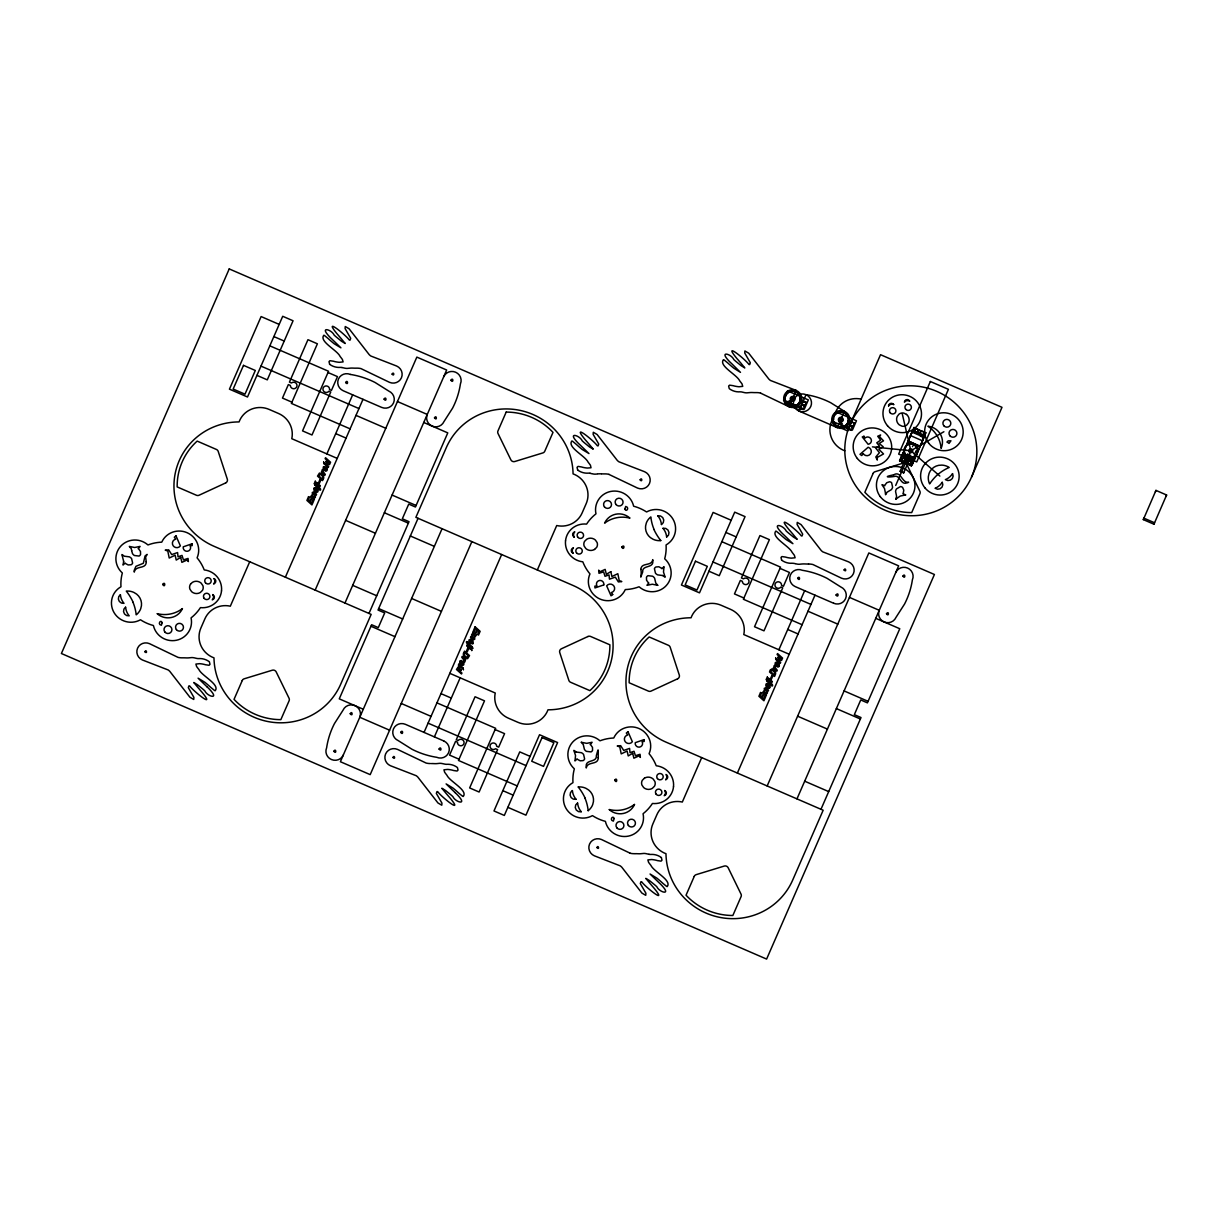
<?xml version="1.0" encoding="UTF-8"?>
<svg xmlns="http://www.w3.org/2000/svg" width="1228" height="1228" viewBox="0 0 1228 1228"><rect width="100%" height="100%" fill="white"/><g stroke="black" fill="none" stroke-linecap="round" stroke-linejoin="round"><path stroke-width="1.5" d="M322.166 471.613L321.229 472.166L324.821 475.374L325.251 474.392L322.734 471.091M804.14 405.332L803.25 404.749M851.204 426.822L851.633 425.517L852.969 426.607L854.442 423.184L851.495 421.91L854.442 423.184M851.219 426.484L851.572 425.533M907.63 453.884L907.584 454.514M910.823 455.419L910.332 455.204M914.323 454.16L914.553 454.13M915.643 452.272L915.09 452.932M916.211 450.753L915.72 451.474M802.882 405.44L804.662 406.084L803.711 406.13M460.116 670.35L457.906 668.477M464.337 660.557L461.789 657.348L462.219 656.351L465.811 659.574L464.875 660.111M851.403 422.156L848.333 420.176M326.955 461.298L329.135 463.248M778.951 657.149L781.131 659.098M784.37 401.065L803.189 409.507L804.662 406.084M787.332 402.354L786.565 404.442L799.566 410.075L800.334 407.988L803.189 409.507M800.011 399.883L806.213 402.569L800.195 399.315M835.378 423.445L832.507 421.925M835.47 423.199L834.702 425.287L847.704 430.921L848.456 428.833L851.326 430.368L843.498 426.976M851.971 426.945L851.25 426.53L852.048 426.899M852.969 426.607L852.278 425.794M899.587 460.761L902.135 461.866L899.587 460.761L901.72 455.834L913.54 460.945L911.406 465.888L909.027 464.384A1.934 1.888 20 0 0 911.022 462.066A1.934 1.888 20 0 0 908.167 460.838A1.934 1.888 20 0 0 907.845 463.862L903.424 462.066L907.692 464.276M924.177 436.447L922.289 440.714L910.47 435.587L912.358 431.335L924.177 436.447L922.52 440.99L912.174 464.691L900.354 459.579L912.742 430.291L924.546 435.403M912.358 431.335L900.354 459.579M916.518 428.91L914.077 427.498L916.472 429.017A1.934 1.888 20 0 0 914.476 431.32A1.934 1.888 20 0 0 917.316 432.548A1.934 1.888 20 0 0 917.654 429.524L922.028 431.412A1.934 1.888 20 0 0 920.033 433.73A1.934 1.888 20 0 0 922.873 434.958A1.934 1.888 20 0 0 923.21 431.934L925.789 432.931L923.364 431.519M900.139 471.26L903.685 472.795L900.139 471.26L904.852 460.377L908.229 462.419M911.406 465.888L908.981 464.476M912.174 464.691L925.897 432.624M1143.314 519.613L1143.851 518.139L1154.489 522.744L1153.952 524.218L1143.314 519.613L1155.962 490.386L1166.6 495.007L1166.063 496.465M1155.425 491.86L1155.962 490.386M774.73 666.942L777.247 670.242L776.817 671.225L773.226 668.017L774.147 667.464M249.714 561.749L230.327 606.187A22.595 22.135 20 0 0 204.892 618.835L200.855 628.091A22.595 22.135 20 0 0 213.979 657.855A66.189 64.808 20 0 0 267.213 721.404A66.189 64.808 20 0 0 340.724 684.149L371.163 614.384L214.056 546.306A66.189 64.808 20 0 1 175.205 473.455A66.189 64.808 20 0 1 239.061 421.925A22.595 22.135 20 0 1 269.132 409.415L278.587 413.514A22.595 22.135 20 0 1 291.788 438.703L337.224 458.397M326.878 453.915L352.651 394.848M323.348 478.766L322.534 480.624L317.515 476.111L319.449 473.041L322.427 474.837M285.372 577.206L362.997 399.315M315.166 590.115L416.845 357.102L446.654 370.012L344.976 603.025M368.983 613.432L409.016 521.7L402.339 518.799L408.74 504.109L415.432 507.01L447.775 432.885L423.752 422.478M418.057 518.293L378.024 610.04L384.702 612.925L378.301 627.615L371.623 624.73L339.266 698.855L363.288 709.247M442.065 528.7L340.386 761.713L370.196 774.638L471.874 541.609M424.044 732.41L501.669 554.534M466.609 641.645L467.653 641.784M463.693 652.974L464.506 651.116L469.526 655.614L467.592 658.684L464.614 656.888A3.561 3.5 20 0 1 463.585 652.928M434.39 736.892L460.162 677.825M537.327 569.976L556.714 525.538A22.595 22.135 20 0 0 582.149 512.89L586.186 503.634A22.595 22.135 20 0 0 573.062 473.87A66.189 64.808 20 0 0 519.828 410.336A66.189 64.808 20 0 0 446.317 447.591L415.878 517.356L572.985 585.434A66.189 64.808 20 0 1 611.836 658.269A66.189 64.808 20 0 1 547.98 709.815A22.595 22.135 20 0 1 517.909 722.31L508.453 718.211A22.595 22.135 20 0 1 495.252 693.022L449.832 673.343M803.358 401.049L800.242 408.233L800.671 407.082L795.805 404.964M804.831 405.747L806.305 402.324M844.803 450.799A22.595 22.135 20 0 1 831.694 421.035L835.731 411.779A22.595 22.135 20 0 1 861.15 399.131M832.415 422.171L833.889 418.748M701.71 757.599L682.323 802.037A22.595 22.135 20 0 0 656.888 814.701L652.851 823.942A22.595 22.135 20 0 0 665.975 853.706A66.189 64.808 20 0 0 719.209 917.255A66.189 64.808 20 0 0 792.72 880L823.159 810.234L666.052 742.157A66.189 64.808 20 0 1 627.201 669.306A66.189 64.808 20 0 1 691.057 617.776A22.595 22.135 20 0 1 721.128 605.266L730.583 609.364A22.595 22.135 20 0 1 743.784 634.554L789.205 654.248M850.098 424.458L880.537 354.692L1001.987 407.312L971.548 477.078A66.189 64.808 20 0 1 858.019 489.066A66.189 64.808 20 0 1 902.918 386.16A66.189 64.808 20 0 1 971.548 477.078M851.587 421.572L848.379 429.079L848.809 427.943L839.062 423.706M851.326 430.368L852.8 426.945M778.874 649.765L804.647 590.699M737.368 773.057L814.993 595.166M911.959 432.44L914.077 427.498M902.242 461.559L902.288 461.452A1.934 1.888 20 0 1 902.611 458.428A1.934 1.888 20 0 1 905.466 459.671A1.934 1.888 20 0 1 903.47 461.974L903.317 462.373M916.579 428.71L916.625 428.603A1.934 1.888 20 0 0 914.584 431.013A1.934 1.888 20 0 0 917.439 432.241A1.934 1.888 20 0 0 917.761 429.217M902.135 461.866L902.181 461.759A1.934 1.888 20 0 1 902.503 458.735A1.934 1.888 20 0 1 905.358 459.978A1.934 1.888 20 0 1 903.363 462.281M895.688 485.459L910.823 450.768L943.902 431.734M903.685 472.795L908.398 461.928M767.162 785.966L868.841 552.953L898.65 565.862L796.972 798.875M909.027 464.384L908.874 464.783A1.934 1.888 20 0 0 910.915 462.373A1.934 1.888 20 0 0 908.06 461.145A1.934 1.888 20 0 0 907.738 464.169M820.979 809.283L861.012 717.551L854.335 714.65L860.736 699.96L867.413 702.861L899.771 628.736L875.748 618.329M1153.952 524.218L1166.6 495.007M314.23 488.084L315.381 487.424L317.008 488.514A2.824 2.778 20 0 1 317.76 491.937L316.41 492.535L314.89 491.446A2.824 2.763 20 0 1 314.153 488.038M472.734 643.764L470.048 643.211A2.824 2.778 20 0 1 469.28 639.788M775.513 662.644L776.664 661.984L778.291 663.074A2.824 2.778 20 0 1 779.043 666.497M469.372 639.834L470.524 639.174L472.151 640.279A2.824 2.763 20 0 1 472.887 643.687M460.086 661.124L461.221 660.48L462.849 661.57A2.824 2.763 20 0 1 463.601 664.993L462.265 665.576L460.746 664.501A2.824 2.778 20 0 1 459.993 661.094M778.951 666.451L777.907 667.111L776.188 666.006A2.824 2.763 20 0 1 775.436 662.598M769.664 687.741L768.513 688.401L766.886 687.312A2.824 2.763 20 0 1 766.149 683.889L767.362 683.275L768.989 684.38A2.824 2.778 20 0 1 769.756 687.787M912.542 446.67L912.665 446.102M909.334 454.759L909.227 454.59M910.101 455.741L910.24 455.987M895.826 499.182L900.231 496.066L905.604 494.93M905.681 449.97L905.865 450.569M909.104 454.529L908.766 455.342M594.567 549.453L596.701 547.289A5.802 5.679 20 0 0 597.1 542.53L595.365 539.998A7.23 7.076 20 0 0 586.723 539.215L584.574 541.348A5.802 5.679 20 0 0 584.175 546.107L585.925 548.64A7.23 7.076 20 0 0 594.552 549.423M644.47 778.138L642.336 780.287A5.802 5.679 20 0 0 641.937 785.06L643.672 787.578A7.23 7.076 20 0 0 652.314 788.376L654.463 786.242A5.802 5.679 20 0 0 654.862 781.468L653.112 778.951A7.23 7.076 20 0 0 644.485 778.153M803.173 404.994L804.186 405.01M213.887 583.837L213.672 583.883A4.144 4.052 20 0 0 214.01 578.618M665.883 779.688L665.668 779.734A4.144 4.052 20 0 0 666.006 774.469A2.778 2.717 20 0 1 665.837 779.58M596.808 474.039L595.442 474.146A9.256 9.056 20 0 1 594.03 474.1L593.155 473.962A28.781 28.183 20 0 1 591.973 473.716M431.35 763.57L431.611 763.57A32.496 31.821 20 0 1 432.701 763.57L434.574 763.647A20.661 20.231 20 0 0 437.475 763.555L439.639 763.325A9.256 9.056 20 0 1 441.052 763.371L441.926 763.509A28.781 28.183 20 0 1 443.108 763.755L445.073 764.184A15.289 14.966 20 0 0 447.268 764.323M635.29 853.675L635.567 853.675A32.496 31.821 20 0 1 636.657 853.69L638.529 853.767A20.661 20.231 20 0 0 641.43 853.66L643.595 853.445A9.256 9.056 20 0 1 645.007 853.475L645.882 853.614A28.781 28.183 20 0 1 647.064 853.874L649.029 854.304M808.531 564.005L807.425 564.02A32.496 31.821 20 0 1 806.335 564.005L804.463 563.928A20.661 20.231 20 0 0 801.562 564.036L799.397 564.251A9.256 9.056 20 0 1 797.985 564.205L797.11 564.082A28.781 28.183 20 0 1 795.928 563.821M634.738 853.675L634.462 853.675A16.9 16.547 20 0 1 630.041 853.23M601.843 473.87L602.38 473.885A32.496 31.821 20 0 0 603.47 473.901L604.575 473.901A16.9 16.547 20 0 1 608.996 474.346M601.306 473.854L600.507 473.824A20.661 20.231 20 0 0 597.606 473.916M872.433 446.869L910.823 450.768L939.865 476.096M341.967 367.54L343.932 367.97A28.781 28.183 20 0 0 345.114 368.231L345.989 368.354A9.256 9.056 20 0 0 347.401 368.4L349.566 368.2A20.661 20.231 20 0 1 352.467 368.078L354.339 368.154A32.496 31.821 20 0 0 355.429 368.17L356.534 368.154A16.9 16.547 20 0 1 360.955 368.6L389.537 382.353A9.087 8.903 20 0 0 401.433 377.794A9.087 8.903 20 0 0 396.644 366.036L370.825 356.013A13.431 13.155 20 0 1 369.183 354.616L349.09 328.766L345.252 326.525L345.099 328.597L350.701 338.329L350.057 340.11A2.042 1.996 20 0 1 349.305 340.018C345.682 334.891 321.828 315.55 337.577 334.446A28.413 27.814 20 0 1 338.56 335.536L339.742 336.933A43.701 42.796 20 0 0 340.801 338.145L345.191 343.487L341.445 341.215A71.777 70.288 20 0 0 339.91 339.941L336.487 337.163A66.926 65.544 20 0 1 334.185 335.137C331.882 329.841 320.631 326.356 327.584 334.553A44.53 43.609 20 0 0 332.005 339.174L340.923 347.831L334.169 343.733A139.455 136.554 20 0 1 331.222 341.261L330.347 340.509A96.014 94.019 20 0 1 328.26 338.621L324.453 335.49A3.131 3.055 20 0 0 323.778 335.275C318.866 341.507 337.362 350.18 340.141 356.519A70.549 69.075 20 0 1 342.412 359.482L343.103 361.907L339.404 362.306A31.575 30.93 20 0 1 336.641 361.968L335.213 361.692A18.067 17.699 20 0 1 333.617 361.247L330.056 360.725A1.765 1.735 20 0 0 329.457 361.139A8.703 8.535 20 0 0 328.997 361.692L329.641 364.225M590.008 473.287L591.389 473.578M795.345 563.683L793.963 563.391A15.289 14.966 20 0 0 791.768 563.253M760.562 393.113L789.159 406.79L796.281 390.473L770.447 380.465A13.431 13.155 20 0 1 768.82 379.053L748.727 353.203L744.874 350.962L744.736 353.035L750.339 362.767L749.679 364.562A2.042 1.996 20 0 1 748.942 364.455C745.258 359.236 721.481 340.049 737.199 358.883A28.413 27.814 20 0 1 738.197 359.973L739.363 361.37A43.701 42.796 20 0 0 740.438 362.582L744.813 367.924L741.083 365.652A71.777 70.288 20 0 0 739.548 364.394L736.125 361.6A66.926 65.544 20 0 1 733.822 359.574C731.52 354.278 720.253 350.794 727.206 359.006A44.53 43.609 20 0 0 731.642 363.611L740.484 372.36L733.807 368.17A139.455 136.554 20 0 1 730.86 365.698L729.985 364.946A96.014 94.019 20 0 1 727.897 363.058L724.09 359.927A3.131 3.055 20 0 0 723.415 359.712C718.426 365.867 737.061 374.678 739.778 380.972A70.549 69.075 20 0 1 742.034 383.919L742.74 386.359L739.041 386.759A31.575 30.93 20 0 1 736.278 386.406L734.851 386.129A18.067 17.699 20 0 1 733.239 385.699L729.678 385.162A1.765 1.735 20 0 0 729.094 385.577A8.703 8.535 20 0 0 728.634 386.129L729.279 388.662A15.611 15.289 20 0 0 738.673 391.885L739.394 391.824A15.289 14.966 20 0 1 741.605 391.947L743.569 392.407A28.781 28.183 20 0 0 744.736 392.668L745.626 392.791A9.256 9.056 20 0 0 747.038 392.837L749.187 392.638A20.661 20.231 20 0 1 752.104 392.515L753.961 392.592A32.496 31.821 20 0 0 755.051 392.607L756.172 392.607A16.9 16.547 20 0 1 760.577 393.052M608.981 474.422L637.578 488.084A9.087 8.903 20 0 0 649.474 483.54A9.087 8.903 20 0 0 644.685 471.767L618.851 461.759A13.431 13.155 20 0 1 617.224 460.346L597.13 434.512L593.293 432.256L593.139 434.344L598.742 444.06L598.097 445.856A2.042 1.996 20 0 1 597.345 445.764C593.677 440.545 569.884 421.357 585.618 440.177A28.413 27.814 20 0 1 586.6 441.282L587.782 442.663A43.701 42.796 20 0 0 588.841 443.876L593.262 449.156L589.486 446.946A71.777 70.288 20 0 0 587.951 445.687L584.528 442.909A66.926 65.544 20 0 1 582.226 440.867C579.923 435.587 568.656 432.102 575.625 440.299A44.53 43.609 20 0 0 580.046 444.904L588.964 453.562L582.21 449.479A139.455 136.554 20 0 1 579.263 447.007L578.388 446.24A96.014 94.019 20 0 1 576.3 444.352L572.494 441.22A3.131 3.055 20 0 0 571.818 441.021C566.952 447.268 585.372 455.91 588.181 462.265A70.549 69.075 20 0 1 590.438 465.228L591.021 467.761L587.444 468.052A31.575 30.93 20 0 1 584.681 467.714L583.254 467.438A18.067 17.699 20 0 1 581.658 466.993L578.204 466.41A1.765 1.735 20 0 0 577.498 466.87A8.703 8.535 20 0 0 577.037 467.438L577.682 469.956M630.056 853.168L601.459 839.491A9.087 8.903 20 0 0 589.563 844.035A9.087 8.903 20 0 0 594.352 855.809L620.171 865.832A13.431 13.155 20 0 1 621.813 867.229L641.906 893.078L645.744 895.319L645.897 893.247L640.295 883.515L640.939 881.735A2.042 1.996 20 0 1 641.691 881.827C645.314 886.954 669.168 906.279 653.419 887.399A28.413 27.814 20 0 1 652.436 886.309L651.254 884.912A43.701 42.796 20 0 0 650.195 883.7L645.805 878.358L649.551 880.63A71.777 70.288 20 0 0 651.086 881.888L654.509 884.682A66.926 65.544 20 0 1 656.811 886.708C659.114 892.004 670.365 895.488 663.412 887.276A44.53 43.609 20 0 0 658.991 882.671L650.072 874.014L656.826 878.112A139.455 136.554 20 0 1 659.774 880.583L660.649 881.336A96.014 94.019 20 0 1 662.736 883.224L666.543 886.355A3.131 3.055 20 0 0 667.218 886.57C672.207 880.415 653.572 871.604 650.855 865.31A70.549 69.075 20 0 1 648.584 862.363L647.877 859.922L651.592 859.523A31.575 30.93 20 0 1 654.34 859.876L655.783 860.153A18.067 17.699 20 0 1 657.379 860.598L660.94 861.12A1.765 1.735 20 0 0 661.539 860.705A8.703 8.535 20 0 0 661.999 860.153L661.355 857.62M657.717 585.326L652.344 584.221L646.956 585.311A12.096 11.85 20 0 1 648.891 583.1A6.401 6.263 20 0 1 648.2 582.579L646.557 580.23L646.465 577.375A3.177 3.116 20 0 1 648.016 575.671L652.636 576.224A6.324 6.186 20 0 1 654.616 578.204L655.813 583.208A9.486 9.287 20 0 1 657.701 585.295M581.32 742.265L586.692 743.354L592.08 742.265A12.096 11.85 20 0 1 590.146 744.475A6.401 6.263 20 0 1 590.837 745.012L592.479 747.361L592.571 750.201A3.177 3.116 20 0 1 591.021 751.904L586.401 751.352A6.324 6.186 20 0 1 584.421 749.372L583.223 744.368A9.486 9.287 20 0 1 581.335 742.28M574.059 537.05L574.259 537.143A4.144 4.052 20 0 1 574.811 531.893A2.778 2.717 20 0 0 574.121 536.958M212.981 594.674L212.782 594.598A4.144 4.052 20 0 1 212.244 599.832A2.778 2.717 20 0 0 212.92 594.782M917.7 429.432L922.075 431.32M912.066 432.133L923.886 437.245M920.401 436.094L923.778 437.552M835.731 411.779L856.469 420.759L852.432 430.015L831.694 421.035M787.67 401.449L790.924 402.861M902.396 453.992L914.215 459.103M902.15 454.667L913.97 459.779M901.613 456.141L913.432 461.252M279.186 324.407L261.119 316.563L229.436 389.169L247.503 396.997L282.716 316.287L293.062 320.769L267.29 379.851L256.944 375.369M731.182 520.258L713.1 512.414L681.433 585.019L699.499 592.848L734.712 512.153L745.058 516.62L719.27 575.702L708.94 571.22M273.875 336.579L284.205 341.062M725.871 532.43L736.201 536.912M269.838 345.836L328.551 371.27L302.548 430.89L311.989 434.988L330.746 392.024L328.904 391.225A3.331 3.254 20 0 1 323.486 390.964A3.331 3.254 20 0 1 325.466 386.022A3.331 3.254 20 0 1 329.564 389.568L331.453 390.397L337.47 376.612L328.014 372.514M721.834 541.686L780.548 567.121L754.529 626.74L763.985 630.839L782.743 587.874L780.901 587.076A3.331 3.254 20 0 1 775.482 586.815A3.331 3.254 20 0 1 777.462 581.872A3.331 3.254 20 0 1 781.561 585.434L783.449 586.247L789.45 572.463L780.01 568.364M397.458 401.541L427.267 414.45M849.454 597.391L879.248 610.301M260.981 366.113L358.96 408.571M712.977 561.963L810.956 604.422M355.997 415.371L385.792 428.28M807.978 611.222L837.788 624.131M291.926 402.17L282.471 398.072L288.365 384.579L290.361 385.438A3.331 3.254 20 0 0 294.474 388.662A3.331 3.254 20 0 0 296.623 384.011A3.331 3.254 20 0 0 291.481 382.998L289.44 382.108L307.952 339.695L317.392 343.794L291.389 403.413L350.103 428.848M743.922 598.021L734.467 593.922L740.361 580.43L742.357 581.289A3.331 3.254 20 0 0 746.471 584.513A3.331 3.254 20 0 0 748.619 579.862A3.331 3.254 20 0 0 743.477 578.849L741.436 577.958L759.932 535.561L769.388 539.645L743.385 599.264L802.099 624.714M335.735 433.622L346.066 438.104M787.731 629.473L798.062 633.955M392.085 495.068L416.092 505.476M844.081 690.919L868.089 701.326M384.364 512.751L408.371 523.159M836.36 708.602L860.367 719.009M410.336 535.976L434.359 546.383M345.621 520.35L375.415 533.259M797.617 716.2L827.411 729.11M411.626 598.466L441.42 611.375M352.682 585.342L376.704 595.749M804.678 781.192L828.7 791.6M378.669 608.566L402.677 618.973M370.948 626.249L394.955 636.657M440.975 693.62L451.305 698.103M436.938 702.876L495.651 728.311L469.649 787.931L479.104 792.029L497.601 749.617L495.559 748.727A3.331 3.254 20 0 1 490.417 747.729A3.331 3.254 20 0 1 492.566 743.063A3.331 3.254 20 0 1 496.68 746.302L498.675 747.161L504.57 733.653L495.114 729.57M530.097 756.371L519.751 751.889L493.978 810.956L504.324 815.438L539.537 734.728L557.604 742.572L525.937 815.162L507.855 807.333M401.249 703.46L431.043 716.369M428.081 723.154L526.06 765.612M459.026 759.211L449.571 755.113L455.588 741.344L457.476 742.157A3.331 3.254 20 0 0 461.574 745.703A3.331 3.254 20 0 0 463.555 740.776A3.331 3.254 20 0 0 458.136 740.515L456.294 739.716L475.052 696.752L484.507 700.85L458.489 760.454L517.203 785.905M359.789 717.275L389.583 730.199M502.835 790.663L513.166 795.145M779.78 656.919L781.023 658.085M327.784 461.068L329.027 462.235M459.257 670.657L458.029 669.521M906.525 414.404L903.747 413.069A5.802 5.679 20 0 0 899.019 414.143L897.161 416.538A7.23 7.076 20 0 0 899.249 424.842L902.027 426.193A5.802 5.679 20 0 0 906.74 425.118L908.597 422.724A7.23 7.076 20 0 0 906.51 414.419M774.116 671.762L771.921 670.089L770.708 671.731L774.147 674.817L774.53 673.942A1.98 1.934 20 0 0 774.193 671.701M771.384 684.932L767.408 681.371L767.822 680.419L771.905 684.088A1.704 1.673 20 0 1 772.504 685.961L771.384 685.807M319.387 489.082L315.412 485.52L315.826 484.569L319.925 488.237A1.704 1.673 20 0 1 320.508 490.11L319.387 489.957M467.653 642.643L471.629 646.22L471.214 647.156L467.131 643.487A1.704 1.673 20 0 1 466.533 641.615M455.035 792.551L446.117 783.909L452.871 787.992A139.455 136.554 20 0 1 455.818 790.464L456.693 791.231A96.014 94.019 20 0 1 458.781 793.119L462.588 796.251A3.131 3.055 20 0 0 463.263 796.45C468.252 790.31 449.617 781.499 446.9 775.206A70.549 69.075 20 0 1 444.643 772.243L443.937 769.818L447.637 769.419A31.575 30.93 20 0 1 450.4 769.756L451.827 770.033A18.067 17.699 20 0 1 453.424 770.478L456.985 771.015A1.765 1.735 20 0 0 457.584 770.601A8.703 8.535 20 0 0 458.044 770.033L457.399 767.515A15.611 15.289 20 0 0 448.005 764.276M206.995 686.805L198.076 678.163L204.83 682.261A139.455 136.554 20 0 1 207.778 684.733L208.653 685.485A96.014 94.019 20 0 1 210.74 687.373L214.547 690.504A3.131 3.055 20 0 0 215.222 690.719C220.211 684.564 201.576 675.753 198.859 669.46A70.549 69.075 20 0 1 196.603 666.512L195.897 664.072L199.596 663.673A31.575 30.93 20 0 1 202.359 664.01L203.787 664.302A18.067 17.699 20 0 1 205.383 664.732L208.96 665.269A1.765 1.735 20 0 0 209.543 664.855A8.703 8.535 20 0 0 210.003 664.287L209.359 661.769A15.611 15.289 20 0 0 199.964 658.546L199.228 658.607A15.289 14.966 20 0 1 197.033 658.484L195.068 658.024A28.781 28.183 20 0 0 193.886 657.763L193.011 657.64A9.256 9.056 20 0 0 191.599 657.594L189.434 657.794A20.661 20.231 20 0 1 186.533 657.916L184.66 657.84A32.496 31.821 20 0 0 183.571 657.824L182.465 657.824A16.9 16.547 20 0 1 178.045 657.379L149.463 643.641A9.087 8.903 20 0 0 137.567 648.184A9.087 8.903 20 0 0 142.356 659.958L168.19 669.966A13.431 13.155 20 0 1 169.817 671.378L189.91 697.228L193.748 699.469L193.901 697.397L188.298 687.665L188.943 685.869A2.042 1.996 20 0 1 189.695 685.976C193.364 691.195 217.156 710.367 201.438 691.548A28.413 27.814 20 0 1 200.44 690.458L199.258 689.061A43.701 42.796 20 0 0 198.199 687.849L193.809 682.507L197.554 684.779A71.777 70.288 20 0 0 199.089 686.038L202.513 688.831A66.926 65.544 20 0 1 204.815 690.857C207.118 696.153 218.384 699.638 211.416 691.425A44.53 43.609 20 0 0 206.995 686.82M662.828 575.548L657.655 574.873A6.324 6.186 20 0 1 655.46 573.154L654.417 568.687A3.177 3.116 20 0 1 655.967 566.983L658.853 566.768L661.401 568.134A6.401 6.263 20 0 1 662.015 568.764A12.096 11.85 20 0 1 664.041 566.661L663.488 572.033L665.162 577.175A9.486 9.287 20 0 1 662.859 575.518M576.208 752.043L581.381 752.703A6.324 6.186 20 0 1 583.576 754.437L584.62 758.904A3.177 3.116 20 0 1 583.07 760.608L580.184 760.807L577.636 759.441A6.401 6.263 20 0 1 577.022 758.812A12.096 11.85 20 0 1 574.98 760.93L575.548 755.542L573.875 750.4A9.486 9.287 20 0 1 576.178 752.058M781.637 560.075L780.993 557.543A8.703 8.535 20 0 1 781.453 556.99A1.765 1.735 20 0 1 782.036 556.576L785.613 557.098A18.067 17.699 20 0 0 787.209 557.543L788.637 557.819A31.575 30.93 20 0 0 791.4 558.157L795.099 557.773L794.393 555.332A70.549 69.075 20 0 0 792.137 552.385C789.42 546.092 770.785 537.281 775.774 531.125A3.131 3.055 20 0 1 776.449 531.34L780.256 534.472A96.014 94.019 20 0 0 782.343 536.36L783.218 537.112A139.455 136.554 20 0 0 786.166 539.583L792.92 543.682L784.001 535.024A44.53 43.609 20 0 1 779.565 530.419C772.627 522.207 783.878 525.707 786.181 530.987A66.926 65.544 20 0 0 788.483 533.013L791.906 535.792A71.777 70.288 20 0 1 793.441 537.066L797.187 539.338L792.797 533.996A43.701 42.796 20 0 1 791.738 532.783L790.556 531.386A28.413 27.814 20 0 0 789.558 530.296C773.84 511.462 797.632 530.649 801.301 535.869A2.042 1.996 20 0 0 802.053 535.961L802.698 534.18L797.095 524.448L797.248 522.376L801.086 524.617L821.179 550.466A13.431 13.155 20 0 0 822.806 551.863L848.64 561.887A9.087 8.903 20 0 1 853.429 573.66A9.087 8.903 20 0 1 841.533 578.204L812.936 564.527A16.9 16.547 20 0 0 808.531 564.036M893.662 404.411L893.769 404.595A4.144 4.052 20 0 0 888.596 405.885M774.714 665.346L775.144 666.558M463.892 661.032L464.322 662.23M322.718 469.495L323.164 470.708M902.227 413.683L910.823 450.768M588.197 810.695L587.844 808.193A45.375 44.423 20 0 0 584.989 798.139M923.318 431.627A1.934 1.888 20 0 1 922.995 434.651A1.934 1.888 20 0 1 920.14 433.423A1.934 1.888 20 0 1 922.136 431.12M841.901 423.721A3.546 3.469 20 0 1 839.261 423.798M841.84 423.322A3.546 3.469 20 0 1 839.246 423.215M790.08 402.339A3.546 3.469 20 0 1 789.036 400.927M790.264 401.848A3.546 3.469 20 0 1 789.558 401.08M942.152 482.343A15.411 15.089 20 0 1 935.091 488.284A4.881 4.774 20 0 0 942.26 482.282M952.467 473.686A15.411 15.089 20 0 1 945.391 479.626A4.881 4.774 20 0 0 952.575 473.624M938.161 474.269A45.375 44.423 20 0 1 946.895 468.528L949.198 467.454A14.598 14.291 20 0 0 941.876 465.105L938.652 465.335A12.986 12.71 20 0 0 929.089 473.348L928.368 476.449A14.598 14.291 20 0 0 929.611 483.924A54.984 53.848 20 0 1 938.069 474.177M941.108 448.082A29.595 28.981 20 0 0 927.907 426.208A15.949 15.611 20 0 1 941.201 448.128M888.55 405.915A2.778 2.717 20 0 1 893.57 404.472M905.604 494.945A12.096 11.85 20 0 0 902.902 493.671A6.401 6.263 20 0 0 903.286 492.919L903.777 490.125L902.626 487.501A3.177 3.116 20 0 0 900.462 486.564L896.501 488.897A6.324 6.186 20 0 0 895.565 491.476L896.64 496.511A9.486 9.287 20 0 0 895.841 499.167M879.309 610.178A9.087 8.903 20 0 0 884.083 621.936A9.087 8.903 20 0 0 895.98 617.392L904.56 604.038A81.033 79.344 20 0 0 912.389 579.831A9.087 8.903 20 0 0 907.599 568.057A9.087 8.903 20 0 0 895.703 572.601M791.032 563.299A15.611 15.289 20 0 1 781.591 560.137M661.401 857.558A15.611 15.289 20 0 0 651.961 854.396L651.224 854.458A15.289 14.966 20 0 1 649.013 854.335M664.747 790.464A4.144 4.052 20 0 1 664.225 795.683A2.778 2.717 20 0 0 664.916 790.632M634.431 804.447A29.595 28.981 20 0 1 609.334 809.528M634.538 804.478A15.949 15.611 20 0 1 609.257 809.62M578.234 786.995A54.984 53.848 20 0 1 585.111 798.093M588.181 810.68A14.598 14.291 20 0 0 592.694 804.632L593.446 801.546A12.986 12.71 20 0 0 588.642 789.988L585.863 788.284A14.598 14.291 20 0 0 578.296 786.964M581.197 811.677A15.411 15.089 20 0 1 577.62 803.112M581.212 811.8A4.881 4.774 20 0 1 577.559 803.005M575.993 799.198A15.411 15.089 20 0 1 572.417 790.648M576.009 799.321A4.881 4.774 20 0 1 572.355 790.54M359.727 717.413A9.087 8.903 20 0 0 354.953 705.639A9.087 8.903 20 0 0 343.042 710.183L334.476 723.553A81.033 79.344 20 0 0 326.633 747.76A9.087 8.903 20 0 0 331.437 759.533A9.087 8.903 20 0 0 343.333 754.99M455.035 792.567A44.53 43.609 20 0 1 459.472 797.172C466.41 805.384 455.158 801.884 452.856 796.604A66.926 65.544 20 0 0 450.553 794.562L447.13 791.784A71.777 70.288 20 0 1 445.595 790.525L441.85 788.238L446.24 793.595A43.701 42.796 20 0 1 447.299 794.808L448.481 796.189A28.413 27.814 20 0 0 449.479 797.294C465.105 816.037 441.451 796.972 437.736 791.707A2.042 1.996 20 0 0 436.984 791.615L436.339 793.411L441.942 803.127L441.788 805.215L437.951 802.958L417.858 777.124A13.431 13.155 20 0 0 416.231 775.712L390.397 765.704A9.087 8.903 20 0 1 385.607 753.931A9.087 8.903 20 0 1 397.504 749.387L426.101 763.048A16.9 16.547 20 0 0 430.506 763.54M577.636 470.017A15.611 15.289 20 0 0 587.076 473.194L587.813 473.133A15.289 14.966 20 0 1 590.008 473.24M573.031 553.107A4.144 4.052 20 0 1 573.384 547.872M573.062 553.137A2.763 2.702 20 0 1 573.399 547.949M654.048 529.437A45.375 44.423 20 0 1 651.178 519.398L650.84 516.896A14.598 14.291 20 0 0 646.342 522.944L645.59 526.044A12.986 12.71 20 0 0 650.395 537.603L653.158 539.292A14.598 14.291 20 0 0 660.741 540.612M660.802 540.581A54.984 53.848 20 0 1 653.925 529.498M657.84 515.898A15.411 15.089 20 0 1 661.416 524.463M657.824 515.791A4.881 4.774 20 0 1 661.478 524.571M663.043 528.378A15.411 15.089 20 0 1 666.62 536.943M663.028 528.255A4.881 4.774 20 0 1 666.681 537.05M427.313 414.327A9.087 8.903 20 0 0 432.102 426.085A9.087 8.903 20 0 0 443.999 421.542L452.564 408.187A81.033 79.344 20 0 0 460.408 383.98A9.087 8.903 20 0 0 455.603 372.207A9.087 8.903 20 0 0 443.707 376.75M350.379 374.448A9.087 8.903 20 0 0 338.467 378.991A9.087 8.903 20 0 0 343.257 390.765L381.662 407.404A9.087 8.903 20 0 0 393.559 402.861A9.087 8.903 20 0 0 388.785 391.087L375.077 382.476A81.033 79.344 20 0 0 350.379 374.433M329.595 364.286A15.611 15.289 20 0 0 339.035 367.448L339.772 367.387A15.289 14.966 20 0 1 341.983 367.51M213.994 578.572A2.778 2.717 20 0 1 213.856 583.73M157.338 613.678A29.595 28.981 20 0 0 182.435 608.581A15.949 15.611 20 0 1 157.261 613.77M132.992 602.288A45.375 44.423 20 0 1 135.863 612.342L136.201 614.844A14.598 14.291 20 0 0 140.698 608.781L141.45 605.696A12.986 12.71 20 0 0 136.646 594.137L133.883 592.433A14.598 14.291 20 0 0 126.3 591.113A54.984 53.848 20 0 1 133.115 602.227M125.624 607.261A15.411 15.089 20 0 0 129.201 615.827A4.881 4.774 20 0 1 125.563 607.154M120.421 594.797A15.411 15.089 20 0 0 123.997 603.347A4.881 4.774 20 0 1 120.359 594.69M774.454 667.479A1.612 1.581 20 0 1 774.147 665.637M464.583 660.111A1.612 1.581 20 0 1 464.89 661.938M322.457 471.613A1.612 1.581 20 0 1 322.15 469.787M322.473 474.791A3.561 3.5 20 0 1 323.455 478.797M885.526 493.487L885.526 494.715A9.486 9.287 20 0 0 886.908 492.305L891.344 489.65A6.324 6.186 20 0 0 892.602 487.209L891.62 482.727A3.177 3.116 20 0 0 889.456 481.79L886.739 482.742L885.02 484.999A6.401 6.263 20 0 0 884.728 485.827A12.096 11.85 20 0 0 881.965 484.707L884.513 488.56L885.526 493.487M317.1 490.463C315.274 493.794 313.831 485.398 317.1 490.463M326.402 469.157C324.821 472.534 322.995 464.061 326.402 469.157M460.638 662.521C463.831 667.633 462.603 659.39 460.654 662.475M469.94 641.216C473.056 646.312 472.043 638.115 469.94 641.169M769.096 686.314C767.224 689.614 765.858 681.218 769.096 686.36M778.383 665.008C776.48 668.324 775.175 659.927 778.383 665.069M312.848 493.917L315.473 496.803L315.059 497.739L311.881 495.943L314.414 499.228L314 500.164L310.423 496.956L312.465 494.316L312.28 492.52L313.616 491.937L316.532 494.377L316.118 495.329L313.662 493.195L312.848 493.871M474.192 637.762L473.409 638.545L470.923 636.411L470.508 637.347L473.425 639.788L474.76 639.205L474.591 637.409L476.633 634.769L473.041 631.56L472.626 632.512L475.159 635.782L471.982 633.986L471.567 634.937L474.192 637.808M764.844 689.768L767.469 692.653L767.055 693.605L763.862 691.84L766.41 695.079L765.996 696.015L762.404 692.807L764.445 690.182L764.276 688.371L765.612 687.803L768.528 690.228L768.114 691.18L765.658 689.046L764.844 689.737M877.299 457.399L877.283 460.07L875.81 456.969L879.401 452.671L875.503 447.806L879.463 446.117L876.792 442.801L880.614 440.146L877.698 436.232L880.63 435.019L879.494 436.615L883.515 440.821L879.171 443.431L883.208 446.777L878.864 449.294L883.546 453.946L877.299 457.399M947.202 442.065L949.029 443.431L950.948 440.791L948.108 440.867L947.202 442.065M144.919 651.746C147.744 654.8 146.239 648.261 144.919 651.746M333.832 751.306C336.718 755.082 336.073 747.284 333.832 751.306M345.651 382.537C348.614 386.298 347.693 378.531 345.651 382.537M350.226 713.729C353.096 717.536 352.329 709.723 350.226 713.729M384.057 399.177C386.789 402.938 386.406 395.431 384.088 399.023M392.1 374.126C394.587 377.303 394.065 370.702 392.1 374.064M392.96 757.476C395.662 760.592 394.602 754.023 392.96 757.476M400.666 732.41C403.383 736.201 403.137 728.48 400.666 732.333M434.497 417.858C437.321 421.68 436.585 413.959 434.497 417.858M439.071 749.049C441.942 752.856 441.159 745.043 439.071 749.049M450.891 380.296C453.531 384.103 453.47 376.428 450.906 380.204M596.915 847.596C599.586 850.682 598.512 844.281 596.931 847.458M640.141 479.872C642.49 483.111 642.198 476.449 640.141 479.795M797.647 578.388C800.288 582.195 800.027 574.689 797.663 578.234M836.053 595.043C838.617 598.834 838.847 591.129 836.068 594.951M844.096 569.976C846.798 573.138 845.631 566.507 844.096 569.976M886.493 613.724C888.98 617.623 889.087 609.917 886.493 613.724M902.887 576.147C905.604 579.984 905.251 572.217 902.887 576.147M325.911 461.59L327.769 464.368L329.549 464.583L330.562 462.235L325.543 457.722L325.128 458.673L327.016 460.362L325.911 461.59M461.145 670.074L460.162 671.378L461.928 673.051L461.513 674.003L456.478 669.506L458.259 666.835L461.145 670.074M777.892 657.44L779.765 660.219L781.545 660.434L782.558 658.085L777.524 653.572L777.109 654.524L779.012 656.228L777.907 657.379M162.157 622.642L161.375 625.282C156.938 624.377 161.022 618.805 162.142 622.688M614.138 818.493L613.355 821.133C609.149 820.304 612.757 814.701 614.138 818.462M624.899 509.052C626.142 512.951 630.025 507.225 625.681 506.458L624.899 508.975M146.224 561.718C146.531 569.178 136.554 565.586 134.589 570.943A6.478 6.355 20 0 0 134.343 571.956L134.266 572.094A10.054 9.855 20 0 1 134.22 570.375L135.94 566.308L143.338 563.299L145.073 555.946L147.099 554.381L145.625 557.036L146.224 561.718M598.22 757.569C598.527 765.029 588.55 761.437 586.585 766.794A6.478 6.355 20 0 0 586.339 767.807L586.263 767.945A10.054 9.855 20 0 1 586.201 766.241C585.633 759.058 597.084 762.864 596.347 755.619C598.681 747.284 598.159 748.113 598.22 757.569M640.832 569.393C642.259 575.057 638.79 582.118 642.689 571.972C641.952 564.726 653.388 568.533 652.836 561.349A10.054 9.855 20 0 0 652.774 559.63L652.697 559.784A6.478 6.355 20 0 1 652.452 560.797C650.579 566.154 641.231 562.439 640.832 569.393M123.66 561.365L123.03 565.034A12.096 11.85 20 0 0 125.041 562.977A6.401 6.263 20 0 0 125.64 563.591L128.188 564.957L131.074 564.757A3.177 3.116 20 0 0 132.624 563.053L131.596 558.586A6.324 6.186 20 0 0 129.385 556.852L124.212 556.192A9.486 9.287 20 0 0 121.91 554.565L123.66 561.365M162.679 584.421C165.304 588.887 165.58 580.322 162.679 584.421M621.782 547.074C623.855 551.587 625.359 543.236 621.798 546.982M614.675 780.271C617.484 784.723 617.3 776.065 614.675 780.271M131.657 550.512L132.44 553.521A6.324 6.186 20 0 0 134.405 555.501L139.025 556.054A3.177 3.116 20 0 0 140.575 554.35L140.483 551.51L138.841 549.146A6.401 6.263 20 0 0 138.135 548.609A12.096 11.85 20 0 0 140.069 546.399L134.696 547.504L129.339 546.414A9.486 9.287 20 0 0 131.243 548.502L131.657 550.512M902.687 453.393L914.446 458.689L902.687 453.393M908.121 440.944L919.879 446.24L908.121 440.944M229.222 268.917L61.4 653.511L766.61 959.083L934.416 574.489L229.222 268.917M243.497 365.361L233.166 389.061L244.986 394.173L255.317 370.472L243.497 365.361M308.55 496.649L306.908 500.425L311.927 504.923L313.585 501.147L312.787 500.441L311.559 503.265L310.239 502.099L311.283 499.704L310.5 498.998L309.456 501.377L308.105 500.18L309.349 497.355L308.55 496.649M314.383 483.279L314.798 484.968L314.383 483.279M315.289 481.207L315.703 482.896L315.289 481.207M323.639 462.081L324.054 463.77L323.639 462.081M319.126 474.944L318.712 475.881L322.15 478.966L322.55 478.076A1.98 1.934 20 0 0 322.197 475.85L320.14 474.284L319.157 474.868M316.732 482.497L316.317 483.448L319.894 486.656L320.308 485.72L316.732 482.497M325.067 463.37L324.652 464.322L328.244 467.53L328.659 466.579L325.067 463.37M319.802 479.872L318.605 482.604L319.403 483.31L320.6 480.578L319.802 479.872M242.254 680.527L234.041 699.346A62.966 61.661 20 0 0 280.859 719.639L289.087 700.82A3.224 3.147 20 0 0 289.025 698.21L276.177 671.885A3.224 3.147 20 0 0 272.294 670.212L244.218 678.792A3.224 3.147 20 0 0 242.254 680.527M506.182 412.086L497.969 430.905A3.224 3.147 20 0 0 498.031 433.53L510.879 459.84A3.224 3.147 20 0 0 514.762 461.528L542.822 452.932A3.224 3.147 20 0 0 544.787 451.198L552.999 432.379A62.966 61.661 20 0 0 506.182 412.086M458.796 664.194L458.382 665.146L461.974 668.354L462.388 667.418L458.796 664.194M467.147 645.068L466.732 646.02L470.324 649.228L470.723 648.292L467.147 645.068M475.113 626.802L473.471 630.578L474.254 631.284L475.497 628.46L476.802 629.642L475.758 632.036L476.541 632.742L477.585 630.348L478.935 631.545L477.692 634.369L478.49 635.091L480.133 631.315L475.113 626.802M464.89 652.759L464.506 653.649A1.98 1.934 20 0 0 464.844 655.875L467.116 657.487L468.329 655.844L464.89 652.759M467.638 648.415L466.44 651.147L467.239 651.853L468.436 649.121L467.638 648.415M463.002 667.955L463.401 669.644L463.002 667.955M471.337 648.829L471.752 650.518L471.337 648.829M472.243 646.757L472.657 648.461L472.243 646.757M542.07 737.552L531.724 761.253L543.543 766.379L553.874 742.679L542.07 737.552M695.493 561.211L685.147 584.912L696.967 590.023L707.313 566.323L695.493 561.211M787.609 390.934L783.571 400.174L804.309 409.17L808.346 399.914L787.609 390.934M806.013 394.695L798.891 410.996L837.296 427.651L844.419 411.334L830.711 402.723A81.033 79.344 20 0 0 806.013 394.679M760.546 692.5L758.904 696.276L763.923 700.774L765.566 696.997L764.783 696.291L763.54 699.116L762.235 697.949L763.279 695.555L762.496 694.848L761.452 697.243L760.101 696.03L761.345 693.206L760.546 692.5M766.379 679.13L766.794 680.819L766.379 679.13M767.285 677.058L767.7 678.746L767.285 677.058M770.309 670.104L769.511 671.977L774.53 676.474L775.344 674.617A3.561 3.5 20 0 0 774.469 670.641L771.998 668.876L770.401 669.935M775.635 657.932L776.035 659.62L775.635 657.932M768.713 678.347L768.314 679.299L771.89 682.507L772.305 681.571L768.713 678.347M777.063 659.221L776.649 660.173L780.24 663.381L780.655 662.429L777.063 659.221M771.798 675.722L770.601 678.455L771.399 679.176L772.596 676.428L771.798 675.722M694.25 876.378L686.038 895.212A62.966 61.661 20 0 0 732.855 915.489L741.067 896.67A3.224 3.147 20 0 0 741.006 894.061L728.158 867.735A3.224 3.147 20 0 0 724.274 866.062L696.215 874.643A3.224 3.147 20 0 0 694.25 876.378M873.077 473.471L864.865 492.29A62.966 61.661 20 0 0 911.698 512.583L919.91 493.763A3.224 3.147 20 0 0 919.849 491.139L907.001 464.829A3.224 3.147 20 0 0 903.117 463.14L875.042 471.721A3.224 3.147 20 0 0 873.077 473.471M930.348 381.509L898.666 454.099L916.748 461.928L948.415 389.337L930.348 381.509M323.593 466.671L323.532 466.778A2.824 2.763 20 0 0 324.177 470.155L325.819 471.26L326.97 470.6A2.824 2.778 20 0 0 326.295 467.223L323.593 466.671M190.662 583.929L190.34 584.436A5.802 5.679 20 0 0 189.941 589.21L191.675 591.727A7.23 7.076 20 0 0 200.317 592.51L202.466 590.376A5.802 5.679 20 0 0 202.866 585.618L201.131 583.1A7.23 7.076 20 0 0 192.489 582.302L190.662 583.929M863.207 453.654L861.764 455.527L859.984 454.345L868.15 447.253A4.39 4.298 20 0 1 870.406 454.022A4.39 4.298 20 0 1 863.207 453.654M176.018 535.915L174.33 537.189L175.696 539.153A4.39 4.298 20 0 0 173.163 545.754A4.39 4.298 20 0 0 180.362 545.877L176.018 535.915M612.711 594.536L611.037 595.81L606.678 585.848A4.39 4.298 20 0 1 613.877 585.986A4.39 4.298 20 0 1 611.344 592.571L612.711 594.536M627.999 731.765L626.326 733.039L627.692 735.004A4.39 4.298 20 0 0 625.159 741.605A4.39 4.298 20 0 0 632.359 741.727L627.999 731.765M893.6 474.852C882.763 476.955 888.09 477.431 893.969 476.51C900.324 474.254 900.446 485.643 907.016 482.85A10.054 9.855 20 0 0 908.643 482.282L908.474 482.251A6.478 6.355 20 0 1 907.415 482.328C901.69 481.944 900.815 470.447 893.6 474.852M180.7 557.435L176.233 560.075L175.143 555.209L169.218 558.034L167.791 551.05L165.243 550.159L168.666 549.822L171.72 554.58L177.584 552.554L178.014 556.806L182.02 555.409L183.417 559.861L188.068 558.433L188.36 561.564L187.163 559.983L181.882 562.347L180.7 557.435M610.807 571.649L606.34 574.305L605.158 569.393L599.878 571.757L598.681 570.16L598.972 573.307L603.623 571.88L605.02 576.316L609.027 574.919L609.456 579.171L615.32 577.145L618.375 581.918L621.798 581.565L619.25 580.675L617.822 573.706L611.912 576.515L610.807 571.649M632.681 753.286L628.229 755.941L627.124 751.06L621.214 753.885L619.787 746.916L617.239 746.01L620.662 745.672L623.717 750.431L629.58 748.405L630.01 752.657L634.016 751.275L635.413 755.711L640.064 754.284L640.356 757.415L639.159 755.834L633.878 758.198L632.681 753.286M225.645 482.942L199.074 495.222A3.224 3.147 20 0 1 196.419 495.252L177.17 486.917A62.966 61.661 20 0 1 197.155 441.098L216.404 449.448A3.224 3.147 20 0 1 218.2 451.397L227.303 479.135A3.224 3.147 20 0 1 225.645 482.942M587.966 636.503L561.396 648.783A3.224 3.147 20 0 0 559.753 652.59L568.84 680.327A3.224 3.147 20 0 0 570.636 682.292L589.885 690.627A62.966 61.661 20 0 0 609.871 644.807L590.637 636.472A3.224 3.147 20 0 0 587.966 636.503M677.626 678.792L651.07 691.088A3.224 3.147 20 0 1 648.399 691.103L629.166 682.768A62.966 61.661 20 0 1 649.151 636.964L668.4 645.299A3.224 3.147 20 0 1 670.196 647.248L679.284 675.001A3.224 3.147 20 0 1 677.626 678.792M863.959 436.278L862.256 436.953L868.104 444.26A3.73 3.653 20 0 0 871.005 438.995A3.73 3.653 20 0 0 864.926 438.15L863.959 436.278M192.075 543.774L183.264 546.828A3.73 3.653 20 0 0 187.454 551.265A3.73 3.653 20 0 0 190.125 545.877L192.213 545.585L192.075 543.774M603.777 584.912L594.966 587.951L594.828 586.14L596.931 585.863A3.73 3.653 20 0 1 599.586 580.46A3.73 3.653 20 0 1 603.777 584.912M644.071 739.624L635.26 742.679A3.73 3.653 20 0 0 639.45 747.115A3.73 3.653 20 0 0 642.106 741.727L644.209 741.436L644.071 739.624M833.659 603.255L795.253 586.616A9.087 8.903 20 0 1 790.464 574.842A9.087 8.903 20 0 1 802.36 570.299A81.033 79.344 20 0 1 827.073 578.327L840.781 586.953A9.087 8.903 20 0 1 845.555 598.711A9.087 8.903 20 0 1 833.659 603.255M443.784 740.96L405.378 724.32A9.087 8.903 20 0 0 393.482 728.864A9.087 8.903 20 0 0 398.256 740.637L411.963 749.249A81.033 79.344 20 0 0 436.661 757.292A9.087 8.903 20 0 0 448.573 752.733A9.087 8.903 20 0 0 443.784 740.96M880.276 496.634A19.326 18.927 20 0 0 913.417 493.134A19.326 18.927 20 0 0 893.385 466.594A19.326 18.927 20 0 0 880.276 496.634M924.96 487.915A19.326 18.927 20 0 0 957.901 483.034A19.326 18.927 20 0 0 936.734 457.338A19.326 18.927 20 0 0 924.96 487.915M928.66 443.139A19.326 18.927 20 0 0 961.739 439.179A19.326 18.927 20 0 0 941.323 412.915A19.326 18.927 20 0 0 928.66 443.139M887.491 425.717A19.326 18.927 20 0 0 920.355 420.36A19.326 18.927 20 0 0 898.835 394.971A19.326 18.927 20 0 0 887.491 425.717M857.344 458.489A19.326 18.927 20 0 0 890.361 454.053A19.326 18.927 20 0 0 869.577 428.081A19.326 18.927 20 0 0 857.344 458.489M905.435 454.652A6.769 6.616 20 0 0 917.04 453.439A6.769 6.616 20 0 0 910.025 444.137A6.769 6.616 20 0 0 905.435 454.652M905.527 454.406A6.769 6.616 20 0 0 917.132 453.193A6.769 6.616 20 0 0 910.117 443.891A6.769 6.616 20 0 0 905.527 454.406M909.288 451.889A1.934 1.888 20 0 0 912.604 451.536A1.934 1.888 20 0 0 910.593 448.88A1.934 1.888 20 0 0 909.288 451.889M838.97 421.25A2.441 2.395 17.2 0 0 843.099 420.436A2.441 2.395 17.2 0 0 840.274 417.32A2.441 2.395 17.2 0 0 838.97 421.25M839.491 420.805A1.75 1.704 17.2 0 0 842.439 420.206A1.75 1.704 17.2 0 0 840.412 417.981A1.75 1.704 17.2 0 0 839.491 420.805M835.163 424.474A7.69 7.522 17.2 0 0 848.164 421.895A7.69 7.522 17.2 0 0 839.246 412.101A7.69 7.522 17.2 0 0 835.163 424.474M835.086 424.658A7.69 7.522 17.2 0 0 848.087 422.064A7.69 7.522 17.2 0 0 839.169 412.27A7.69 7.522 17.2 0 0 835.086 424.658M839.476 420.605A1.612 1.581 20 0 0 842.239 420.314A1.612 1.581 20 0 0 840.566 418.103A1.612 1.581 20 0 0 839.476 420.605M833.612 424.75A9.087 8.903 20 0 0 849.193 423.107A9.087 8.903 20 0 0 839.768 410.612A9.087 8.903 20 0 0 833.612 424.75M785.475 403.889A9.087 8.903 20 0 0 801.055 402.247A9.087 8.903 20 0 0 791.63 389.752A9.087 8.903 20 0 0 785.475 403.889M791.339 399.745A1.612 1.581 20 0 0 794.102 399.453A1.612 1.581 20 0 0 792.428 397.243A1.612 1.581 20 0 0 791.339 399.745M787.025 403.613A7.69 7.522 17.2 0 0 800.027 401.034A7.69 7.522 17.2 0 0 791.108 391.241A7.69 7.522 17.2 0 0 787.025 403.613M786.948 403.797A7.69 7.522 17.2 0 0 799.95 401.218A7.69 7.522 17.2 0 0 791.032 391.41A7.69 7.522 17.2 0 0 786.948 403.797M790.832 400.405A2.441 2.395 17.2 0 0 794.976 399.576A2.441 2.395 17.2 0 0 792.137 396.46A2.441 2.395 17.2 0 0 790.832 400.405M791.354 399.944A1.75 1.704 17.2 0 0 794.301 399.361A1.75 1.704 17.2 0 0 792.275 397.135A1.75 1.704 17.2 0 0 791.354 399.944M795.191 408.095A9.087 8.903 20 0 0 810.787 406.453A9.087 8.903 20 0 0 801.362 393.973A9.087 8.903 20 0 0 795.191 408.095M949.935 435.802A3.976 3.899 20 0 0 956.689 434.681A3.976 3.899 20 0 0 952.237 429.478A3.976 3.899 20 0 0 949.935 435.802M943.841 425.763A3.976 3.899 20 0 0 950.595 424.627A3.976 3.899 20 0 0 946.143 419.423A3.976 3.899 20 0 0 943.841 425.763M909.626 401.065A4.144 4.052 20 0 0 904.422 402.17A2.763 2.702 20 0 1 909.656 401.096M905.696 409.292A3.239 3.162 20 0 0 911.207 408.417A3.239 3.162 20 0 0 907.63 404.15A3.239 3.162 20 0 0 905.696 409.292M890.208 412.823A3.239 3.162 20 0 0 895.719 411.963A3.239 3.162 20 0 0 892.142 407.696A3.239 3.162 20 0 0 890.208 412.823M657.44 778.583A3.239 3.162 20 0 0 662.982 777.892A3.239 3.162 20 0 0 659.528 773.517A3.239 3.162 20 0 0 657.44 778.583M656.136 794.194A3.239 3.162 20 0 0 661.677 793.503A3.239 3.162 20 0 0 658.223 789.128A3.239 3.162 20 0 0 656.136 794.194M628.383 825.477A3.976 3.899 20 0 0 635.168 824.587A3.976 3.899 20 0 0 630.916 819.23A3.976 3.899 20 0 0 628.383 825.477M616.84 827.841A3.976 3.899 20 0 0 623.64 826.951A3.976 3.899 20 0 0 619.372 821.593A3.976 3.899 20 0 0 616.84 827.841M673.512 786.734A19.326 18.927 20 0 0 656.228 765.765A43.21 42.305 20 0 0 649.075 753.685A19.326 18.927 20 0 0 639.143 728.572A19.326 18.927 20 0 0 613.754 738.013A43.21 42.305 20 0 0 599.955 740.806A19.326 18.927 20 0 0 572.739 742.019A19.326 18.927 20 0 0 574.351 768.82A43.21 42.305 20 0 0 572.969 782.635A19.326 18.927 20 0 0 566.077 808.5A19.326 18.927 20 0 0 592.449 815.622A43.21 42.305 20 0 0 605.404 821.363A19.326 18.927 20 0 0 628.352 836.13A19.326 18.927 20 0 0 643.058 813.734A43.21 42.305 20 0 0 652.436 803.465A19.326 18.927 20 0 0 673.512 786.734M576.515 552.846A3.239 3.162 20 0 0 582.041 552.155A3.239 3.162 20 0 0 578.603 547.765A3.239 3.162 20 0 0 576.515 552.846M577.82 537.219A3.239 3.162 20 0 0 583.346 536.529A3.239 3.162 20 0 0 579.908 532.154A3.239 3.162 20 0 0 577.82 537.219M629.703 518.047A29.595 28.981 20 0 0 604.606 523.143A15.949 15.611 20 0 1 629.78 517.97M604.437 506.872A3.976 3.899 20 0 0 611.237 505.967A3.976 3.899 20 0 0 606.97 500.61A3.976 3.899 20 0 0 604.437 506.872M615.98 504.493A3.976 3.899 20 0 0 622.78 503.603A3.976 3.899 20 0 0 618.513 498.246A3.976 3.899 20 0 0 615.98 504.493M565.525 540.842A19.326 18.927 20 0 0 582.809 561.81A43.21 42.305 20 0 0 589.962 573.906A19.326 18.927 20 0 0 599.893 599.003A19.326 18.927 20 0 0 625.282 589.578A43.21 42.305 20 0 0 639.082 586.769A19.326 18.927 20 0 0 666.297 585.556A19.326 18.927 20 0 0 664.686 558.771A43.21 42.305 20 0 0 666.067 544.94A19.326 18.927 20 0 0 672.959 519.091A19.326 18.927 20 0 0 646.588 511.969A43.21 42.305 20 0 0 633.633 506.212A19.326 18.927 20 0 0 610.684 491.446A19.326 18.927 20 0 0 595.979 513.841A43.21 42.305 20 0 0 586.6 524.11A19.326 18.927 20 0 0 565.525 540.842M205.444 582.732A3.239 3.162 20 0 0 210.986 582.041A3.239 3.162 20 0 0 207.547 577.667A3.239 3.162 20 0 0 205.444 582.732M204.14 598.343A3.239 3.162 20 0 0 209.681 597.652A3.239 3.162 20 0 0 206.243 593.277A3.239 3.162 20 0 0 204.14 598.343M176.387 629.626A3.976 3.899 20 0 0 183.187 628.736A3.976 3.899 20 0 0 178.92 623.379A3.976 3.899 20 0 0 176.387 629.626M164.844 631.99A3.976 3.899 20 0 0 171.644 631.1A3.976 3.899 20 0 0 167.376 625.743A3.976 3.899 20 0 0 164.844 631.99M221.516 590.883A19.326 18.927 20 0 0 204.232 569.915A43.21 42.305 20 0 0 197.079 557.834A19.326 18.927 20 0 0 187.147 532.722A19.326 18.927 20 0 0 161.758 542.162A43.21 42.305 20 0 0 147.959 544.956A19.326 18.927 20 0 0 120.758 546.168A19.326 18.927 20 0 0 122.355 572.969A43.21 42.305 20 0 0 120.973 586.784A19.326 18.927 20 0 0 114.081 612.649A19.326 18.927 20 0 0 140.468 619.772A43.21 42.305 20 0 0 153.408 625.512A19.326 18.927 20 0 0 176.356 640.279A19.326 18.927 20 0 0 191.061 617.884A43.21 42.305 20 0 0 200.44 607.614A19.326 18.927 20 0 0 221.516 590.883"/></g></svg>
